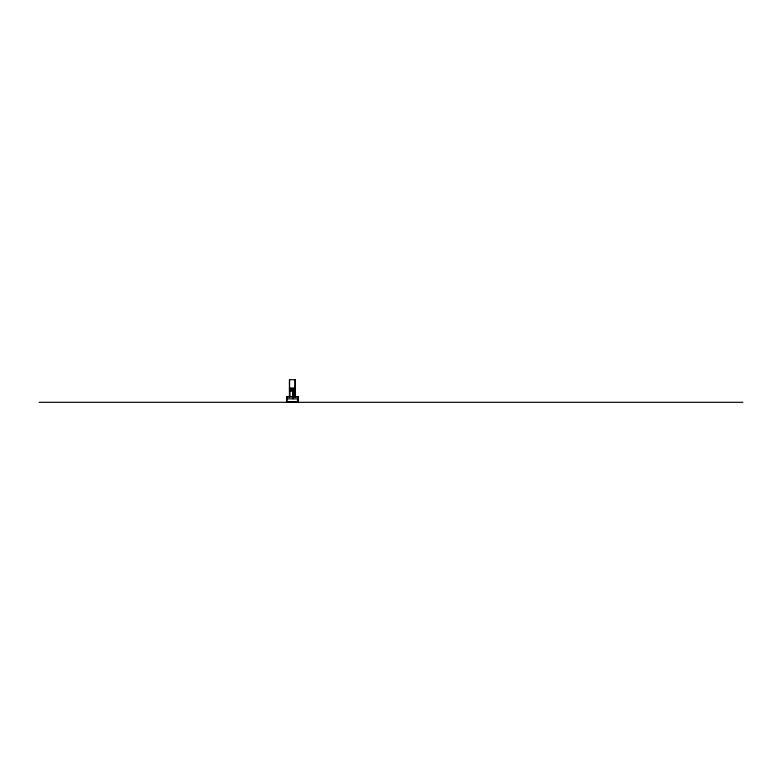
<?xml version="1.0" encoding="UTF-8"?>
<svg xmlns="http://www.w3.org/2000/svg" width="782" height="782" viewBox="0 0 782 782"><rect width="100%" height="100%" fill="white"/><g stroke="black" fill="none" stroke-linecap="round" stroke-linejoin="round"><path stroke-width="1.17" d="M292.918 394.578L293.358 393.981M289.438 388.361L295.205 388.361M292.634 388.713L294.071 388.713M289.438 388.84L295.205 388.84M292.634 390.159L294.071 390.159M289.438 390.677L294.247 390.677L289.438 391.166M292.761 393.981L293.837 394.011M286.554 397.012L298.098 397.012M287.033 398.869L297.61 398.869M287.16 401.694L297.492 401.694L297.492 398.869M286.554 401.821L298.098 401.821M39.1 402.3L742.9 402.3M298.098 402.3L298.098 396.533L286.554 396.533L286.554 402.3M297.61 396.533L297.61 402.3M295.205 397.012L295.205 379.7L289.438 379.7L289.438 397.012M295.088 379.7L295.088 388.234L289.565 388.234L289.565 379.7M294.726 388.361L294.726 397.012M293.455 391.195L293.455 393.121M293.24 390.159L293.24 398.683M293.074 391.195L293.074 398.683M289.956 396.533L289.927 388.361M287.033 396.533L287.033 402.3M293.358 389.201L290.963 389.514L293.358 389.201"/></g></svg>
